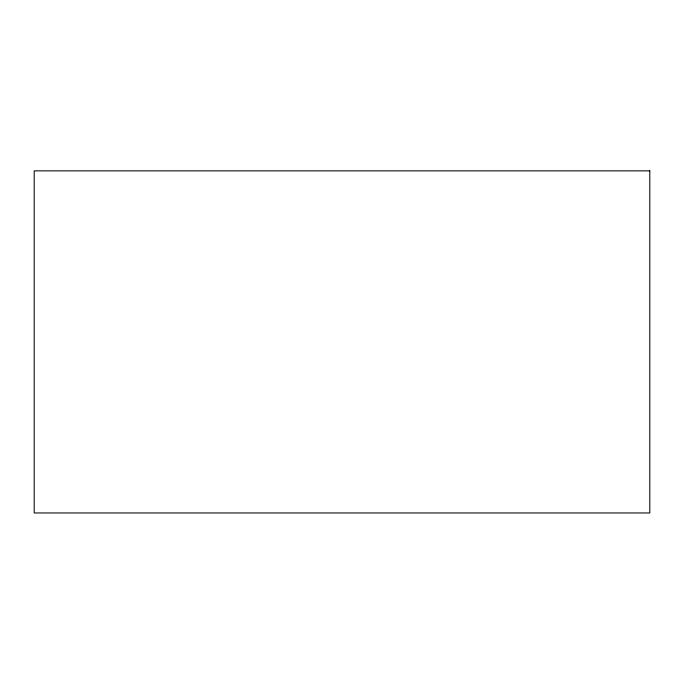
<?xml version="1.0" encoding="UTF-8"?>
<svg xmlns="http://www.w3.org/2000/svg" width="684" height="684" viewBox="0 0 684 684"><rect width="100%" height="100%" fill="white"/><g stroke="black" fill="none" stroke-linecap="round" stroke-linejoin="round"><path stroke-width="1.03" d="M649.8 170.863L34.2 170.863L34.2 512.966L649.8 512.966L649.8 170.863"/></g></svg>
